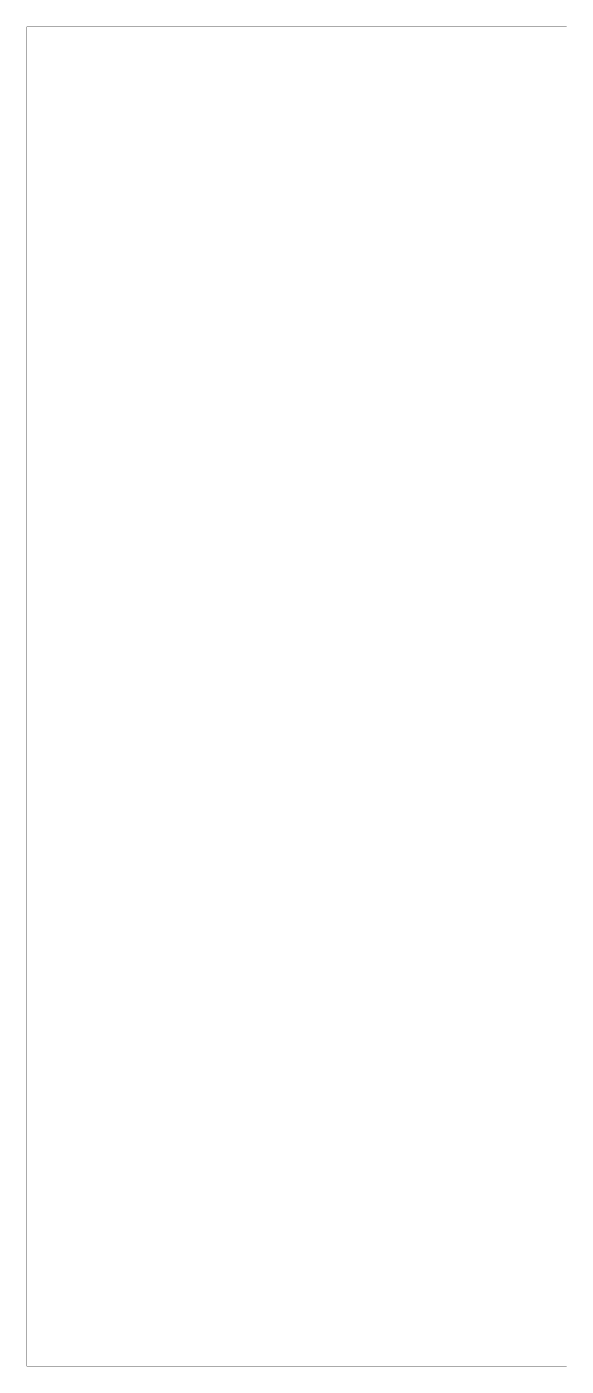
# Model space of a CAD drawing. Header units: metres. Extents: x 0 to 5055, y -5055 to 0.
# Drawn here: x 0 to 2036, y -5055 to 0 of the extents above; entities that cross this region are included whole.
import ezdxf

# ---------------------------------------------------------------- set-up
doc = ezdxf.new("R2010")
doc.units = ezdxf.units.M
doc.layers.add('substrate', color=5, linetype='Continuous')

msp = doc.modelspace()

# ---------------------------------------------------------------- linework, layer by layer
at = {"layer": 'substrate', "const_width": 0.5}
msp.add_lwpolyline([(2037.9, 0), (2028, 0), (2018.1, 0), (2008.2, 0), (1998.3, 0), (1988.4, 0), (1978.5, 0), (1968.6, 0), (1958.7, 0), (1948.8, 0), (1938.9, 0), (1929.1, 0), (1919.2, 0), (1909.3, 0), (1899.4, 0), (1889.5, 0), (1879.6, 0), (1869.7, 0), (1859.8, 0), (1849.9, 0), (1840, 0), (1830.1, 0), (1820.2, 0), (1810.3, 0), (1800.4, 0), (1790.6, 0), (1780.7, 0), (1770.8, 0), (1760.9, 0), (1751, 0), (1741.1, 0), (1731.2, 0), (1721.3, 0), (1711.4, 0), (1701.5, 0), (1691.6, 0), (1681.7, 0), (1671.8, 0), (1662, 0), (1652.1, 0), (1642.2, 0), (1632.3, 0), (1622.4, 0), (1612.5, 0), (1602.6, 0), (1592.7, 0), (1582.8, 0), (1572.9, 0), (1563, 0), (1553.1, 0), (1543.2, 0), (1533.3, 0), (1523.5, 0), (1513.6, 0), (1503.7, 0), (1493.8, 0), (1483.9, 0), (1474, 0), (1464.1, 0), (1454.2, 0), (1444.3, 0), (1434.4, 0), (1424.5, 0), (1414.6, 0), (1404.7, 0), (1394.9, 0), (1385, 0), (1375.1, 0), (1365.2, 0), (1355.3, 0), (1345.4, 0), (1335.5, 0), (1325.6, 0), (1315.7, 0), (1305.8, 0), (1295.9, 0), (1286, 0), (1276.1, 0), (1266.2, 0), (1256.4, 0), (1246.5, 0), (1236.6, 0), (1226.7, 0), (1216.8, 0), (1206.9, 0), (1197, 0), (1187.1, 0), (1177.2, 0), (1167.3, 0), (1157.4, 0), (1147.5, 0), (1137.6, 0), (1127.8, 0), (1117.9, 0), (1108, 0), (1098.1, 0), (1088.2, 0), (1078.3, 0), (1068.4, 0), (1058.5, 0), (1048.6, 0), (1038.7, 0), (1028.8, 0), (1018.9, 0), (1009, 0), (999.2, 0), (989.3, 0), (979.4, 0), (969.5, 0), (959.6, 0), (949.7, 0), (939.8, 0), (929.9, 0), (920, 0), (910.1, 0), (900.2, 0), (890.3, 0), (880.4, 0), (870.5, 0), (860.7, 0), (850.8, 0), (840.9, 0), (831, 0), (821.1, 0), (811.2, 0), (801.3, 0), (791.4, 0), (781.5, 0), (771.6, 0), (761.7, 0), (751.8, 0), (741.9, 0), (732.1, 0), (722.2, 0), (712.3, 0), (702.4, 0), (692.5, 0), (682.6, 0), (672.7, 0), (662.8, 0), (652.9, 0), (643, 0), (633.1, 0), (623.2, 0), (613.3, 0), (603.4, 0), (593.6, 0), (583.7, 0), (573.8, 0), (563.9, 0), (554, 0), (544.1, 0), (534.2, 0), (524.3, 0), (514.4, 0), (504.5, 0), (494.6, 0), (484.7, 0), (474.8, 0), (465, 0), (455.1, 0), (445.2, 0), (435.3, 0), (425.4, 0), (415.5, 0), (405.6, 0), (395.7, 0), (385.8, 0), (375.9, 0), (366, 0), (356.1, 0), (346.2, 0), (336.3, 0), (326.5, 0), (316.6, 0), (306.7, 0), (296.8, 0), (286.9, 0), (277, 0), (267.1, 0), (257.2, 0), (247.3, 0), (237.4, 0), (227.5, 0), (217.6, 0), (207.7, 0), (197.9, 0), (188, 0), (178.1, 0), (168.2, 0), (158.3, 0), (148.4, 0), (138.5, 0), (128.6, 0), (118.7, 0), (108.8, 0), (98.9, 0), (89, 0), (79.1, 0), (69.2, 0), (59.4, 0), (49.5, 0), (39.6, 0), (29.7, 0), (19.8, 0), (9.9, 0), (0, 0), (0, -9.9), (0, -19.8), (0, -29.7), (0, -39.6), (0, -49.5), (0, -59.4), (0, -69.2), (0, -79.1), (0, -89), (0, -98.9), (0, -108.8), (0, -118.7), (0, -128.6), (0, -138.5), (0, -148.4), (0, -158.3), (0, -168.2), (0, -178.1), (0, -188), (0, -197.9), (0, -207.7), (0, -217.6), (0, -227.5), (0, -237.4), (0, -247.3), (0, -257.2), (0, -267.1), (0, -277), (0, -286.9), (0, -296.8), (0, -306.7), (0, -316.6), (0, -326.5), (0, -336.3), (0, -346.2), (0, -356.1), (0, -366), (0, -375.9), (0, -385.8), (0, -395.7), (0, -405.6), (0, -415.5), (0, -425.4), (0, -435.3), (0, -445.2), (0, -455.1), (0, -465), (0, -474.8), (0, -484.7), (0, -494.6), (0, -504.5), (0, -514.4), (0, -524.3), (0, -534.2), (0, -544.1), (0, -554), (0, -563.9), (0, -573.8), (0, -583.7), (0, -593.6), (0, -603.4), (0, -613.3), (0, -623.2), (0, -633.1), (0, -643), (0, -652.9), (0, -662.8), (0, -672.7), (0, -682.6), (0, -692.5), (0, -702.4), (0, -712.3), (0, -722.2), (0, -732.1), (0, -741.9), (0, -751.8), (0, -761.7), (0, -771.6), (0, -781.5), (0, -791.4), (0, -801.3), (0, -811.2), (0, -821.1), (0, -831), (0, -840.9), (0, -850.8), (0, -860.7), (0, -870.5), (0, -880.4), (0, -890.3), (0, -900.2), (0, -910.1), (0, -920), (0, -929.9), (0, -939.8), (0, -949.7), (0, -959.6), (0, -969.5), (0, -979.4), (0, -989.3), (0, -999.2), (0, -1009), (0, -1018.9), (0, -1028.8), (0, -1038.7), (0, -1048.6), (0, -1058.5), (0, -1068.4), (0, -1078.3), (0, -1088.2), (0, -1098.1), (0, -1108), (0, -1117.9), (0, -1127.8), (0, -1137.6), (0, -1147.5), (0, -1157.4), (0, -1167.3), (0, -1177.2), (0, -1187.1), (0, -1197), (0, -1206.9), (0, -1216.8), (0, -1226.7), (0, -1236.6), (0, -1246.5), (0, -1256.4), (0, -1266.2), (0, -1276.1), (0, -1286), (0, -1295.9), (0, -1305.8), (0, -1315.7), (0, -1325.6), (0, -1335.5), (0, -1345.4), (0, -1355.3), (0, -1365.2), (0, -1375.1), (0, -1385), (0, -1394.9), (0, -1404.7), (0, -1414.6), (0, -1424.5), (0, -1434.4), (0, -1444.3), (0, -1454.2), (0, -1464.1), (0, -1474), (0, -1483.9), (0, -1493.8), (0, -1503.7), (0, -1513.6), (0, -1523.5), (0, -1533.3), (0, -1543.2), (0, -1553.1), (0, -1563), (0, -1572.9), (0, -1582.8), (0, -1592.7), (0, -1602.6), (0, -1612.5), (0, -1622.4), (0, -1632.3), (0, -1642.2), (0, -1652.1), (0, -1662), (0, -1671.8), (0, -1681.7), (0, -1691.6), (0, -1701.5), (0, -1711.4), (0, -1721.3), (0, -1731.2), (0, -1741.1), (0, -1751), (0, -1760.9), (0, -1770.8), (0, -1780.7), (0, -1790.6), (0, -1800.4), (0, -1810.3), (0, -1820.2), (0, -1830.1), (0, -1840), (0, -1849.9), (0, -1859.8), (0, -1869.7), (0, -1879.6), (0, -1889.5), (0, -1899.4), (0, -1909.3), (0, -1919.2), (0, -1929.1), (0, -1938.9), (0, -1948.8), (0, -1958.7), (0, -1968.6), (0, -1978.5), (0, -1988.4), (0, -1998.3), (0, -2008.2), (0, -2018.1), (0, -2028), (0, -2037.9), (0, -2047.8), (0, -2057.7), (0, -2067.5), (0, -2077.4), (0, -2087.3), (0, -2097.2), (0, -2107.1), (0, -2117), (0, -2126.9), (0, -2136.8), (0, -2146.7), (0, -2156.6), (0, -2166.5), (0, -2176.4), (0, -2186.3), (0, -2196.2), (0, -2206), (0, -2215.9), (0, -2225.8), (0, -2235.7), (0, -2245.6), (0, -2255.5), (0, -2265.4), (0, -2275.3), (0, -2285.2), (0, -2295.1), (0, -2305), (0, -2314.9), (0, -2324.8), (0, -2334.6), (0, -2344.5), (0, -2354.4), (0, -2364.3), (0, -2374.2), (0, -2384.1), (0, -2394), (0, -2403.9), (0, -2413.8), (0, -2423.7), (0, -2433.6), (0, -2443.5), (0, -2453.4), (0, -2463.3), (0, -2473.1), (0, -2483), (0, -2492.9), (0, -2502.8), (0, -2512.7), (0, -2522.6), (0, -2532.5), (0, -2542.4), (0, -2552.3), (0, -2562.2), (0, -2572.1), (0, -2582), (0, -2591.9), (0, -2601.7), (0, -2611.6), (0, -2621.5), (0, -2631.4), (0, -2641.3), (0, -2651.2), (0, -2661.1), (0, -2671), (0, -2680.9), (0, -2690.8), (0, -2700.7), (0, -2710.6), (0, -2720.5), (0, -2730.4), (0, -2740.2), (0, -2750.1), (0, -2760), (0, -2769.9), (0, -2779.8), (0, -2789.7), (0, -2799.6), (0, -2809.5), (0, -2819.4), (0, -2829.3), (0, -2839.2), (0, -2849.1), (0, -2859), (0, -2868.8), (0, -2878.7), (0, -2888.6), (0, -2898.5), (0, -2908.4), (0, -2918.3), (0, -2928.2), (0, -2938.1), (0, -2948), (0, -2957.9), (0, -2967.8), (0, -2977.7), (0, -2987.6), (0, -2997.5), (0, -3007.3), (0, -3017.2), (0, -3027.1), (0, -3037), (0, -3046.9), (0, -3056.8), (0, -3066.7), (0, -3076.6), (0, -3086.5), (0, -3096.4), (0, -3106.3), (0, -3116.2), (0, -3126.1), (0, -3135.9), (0, -3145.8), (0, -3155.7), (0, -3165.6), (0, -3175.5), (0, -3185.4), (0, -3195.3), (0, -3205.2), (0, -3215.1), (0, -3225), (0, -3234.9), (0, -3244.8), (0, -3254.7), (0, -3264.6), (0, -3274.4), (0, -3284.3), (0, -3294.2), (0, -3304.1), (0, -3314), (0, -3323.9), (0, -3333.8), (0, -3343.7), (0, -3353.6), (0, -3363.5), (0, -3373.4), (0, -3383.3), (0, -3393.2), (0, -3403), (0, -3412.9), (0, -3422.8), (0, -3432.7), (0, -3442.6), (0, -3452.5), (0, -3462.4), (0, -3472.3), (0, -3482.2), (0, -3492.1), (0, -3502), (0, -3511.9), (0, -3521.8), (0, -3531.7), (0, -3541.5), (0, -3551.4), (0, -3561.3), (0, -3571.2), (0, -3581.1), (0, -3591), (0, -3600.9), (0, -3610.8), (0, -3620.7), (0, -3630.6), (0, -3640.5), (0, -3650.4), (0, -3660.3), (0, -3670.1), (0, -3680), (0, -3689.9), (0, -3699.8), (0, -3709.7), (0, -3719.6), (0, -3729.5), (0, -3739.4), (0, -3749.3), (0, -3759.2), (0, -3769.1), (0, -3779), (0, -3788.9), (0, -3798.8), (0, -3808.6), (0, -3818.5), (0, -3828.4), (0, -3838.3), (0, -3848.2), (0, -3858.1), (0, -3868), (0, -3877.9), (0, -3887.8), (0, -3897.7), (0, -3907.6), (0, -3917.5), (0, -3927.4), (0, -3937.2), (0, -3947.1), (0, -3957), (0, -3966.9), (0, -3976.8), (0, -3986.7), (0, -3996.6), (0, -4006.5), (0, -4016.4), (0, -4026.3), (0, -4036.2), (0, -4046.1), (0, -4056), (0, -4065.8), (0, -4075.7), (0, -4085.6), (0, -4095.5), (0, -4105.4), (0, -4115.3), (0, -4125.2), (0, -4135.1), (0, -4145), (0, -4154.9), (0, -4164.8), (0, -4174.7), (0, -4184.6), (0, -4194.5), (0, -4204.3), (0, -4214.2), (0, -4224.1), (0, -4234), (0, -4243.9), (0, -4253.8), (0, -4263.7), (0, -4273.6), (0, -4283.5), (0, -4293.4), (0, -4303.3), (0, -4313.2), (0, -4323.1), (0, -4332.9), (0, -4342.8), (0, -4352.7), (0, -4362.6), (0, -4372.5), (0, -4382.4), (0, -4392.3), (0, -4402.2), (0, -4412.1), (0, -4422), (0, -4431.9), (0, -4441.8), (0, -4451.7), (0, -4461.6), (0, -4471.4), (0, -4481.3), (0, -4491.2), (0, -4501.1), (0, -4511), (0, -4520.9), (0, -4530.8), (0, -4540.7), (0, -4550.6), (0, -4560.5), (0, -4570.4), (0, -4580.3), (0, -4590.2), (0, -4600), (0, -4609.9), (0, -4619.8), (0, -4629.7), (0, -4639.6), (0, -4649.5), (0, -4659.4), (0, -4669.3), (0, -4679.2), (0, -4689.1), (0, -4699), (0, -4708.9), (0, -4718.8), (0, -4728.7), (0, -4738.5), (0, -4748.4), (0, -4758.3), (0, -4768.2), (0, -4778.1), (0, -4788), (0, -4797.9), (0, -4807.8), (0, -4817.7), (0, -4827.6), (0, -4837.5), (0, -4847.4), (0, -4857.3), (0, -4867.1), (0, -4877), (0, -4886.9), (0, -4896.8), (0, -4906.7), (0, -4916.6), (0, -4926.5), (0, -4936.4), (0, -4946.3), (0, -4956.2), (0, -4966.1), (0, -4976), (0, -4985.9), (0, -4995.8), (0, -5005.6), (0, -5015.5), (0, -5025.4), (0, -5035.3), (0, -5045.2), (0, -5055.1), (9.9, -5055.1), (19.8, -5055.1), (29.7, -5055.1), (39.6, -5055.1), (49.5, -5055.1), (59.4, -5055.1), (69.2, -5055.1), (79.1, -5055.1), (89, -5055.1), (98.9, -5055.1), (108.8, -5055.1), (118.7, -5055.1), (128.6, -5055.1), (138.5, -5055.1), (148.4, -5055.1), (158.3, -5055.1), (168.2, -5055.1), (178.1, -5055.1), (188, -5055.1), (197.9, -5055.1), (207.7, -5055.1), (217.6, -5055.1), (227.5, -5055.1), (237.4, -5055.1), (247.3, -5055.1), (257.2, -5055.1), (267.1, -5055.1), (277, -5055.1), (286.9, -5055.1), (296.8, -5055.1), (306.7, -5055.1), (316.6, -5055.1), (326.5, -5055.1), (336.3, -5055.1), (346.2, -5055.1), (356.1, -5055.1), (366, -5055.1), (375.9, -5055.1), (385.8, -5055.1), (395.7, -5055.1), (405.6, -5055.1), (415.5, -5055.1), (425.4, -5055.1), (435.3, -5055.1), (445.2, -5055.1), (455.1, -5055.1), (465, -5055.1), (474.8, -5055.1), (484.7, -5055.1), (494.6, -5055.1), (504.5, -5055.1), (514.4, -5055.1), (524.3, -5055.1), (534.2, -5055.1), (544.1, -5055.1), (554, -5055.1), (563.9, -5055.1), (573.8, -5055.1), (583.7, -5055.1), (593.6, -5055.1), (603.4, -5055.1), (613.3, -5055.1), (623.2, -5055.1), (633.1, -5055.1), (643, -5055.1), (652.9, -5055.1), (662.8, -5055.1), (672.7, -5055.1), (682.6, -5055.1), (692.5, -5055.1), (702.4, -5055.1), (712.3, -5055.1), (722.2, -5055.1), (732.1, -5055.1), (741.9, -5055.1), (751.8, -5055.1), (761.7, -5055.1), (771.6, -5055.1), (781.5, -5055.1), (791.4, -5055.1), (801.3, -5055.1), (811.2, -5055.1), (821.1, -5055.1), (831, -5055.1), (840.9, -5055.1), (850.8, -5055.1), (860.7, -5055.1), (870.5, -5055.1), (880.4, -5055.1), (890.3, -5055.1), (900.2, -5055.1), (910.1, -5055.1), (920, -5055.1), (929.9, -5055.1), (939.8, -5055.1), (949.7, -5055.1), (959.6, -5055.1), (969.5, -5055.1), (979.4, -5055.1), (989.3, -5055.1), (999.2, -5055.1), (1009, -5055.1), (1018.9, -5055.1), (1028.8, -5055.1), (1038.7, -5055.1), (1048.6, -5055.1), (1058.5, -5055.1), (1068.4, -5055.1), (1078.3, -5055.1), (1088.2, -5055.1), (1098.1, -5055.1), (1108, -5055.1), (1117.9, -5055.1), (1127.8, -5055.1), (1137.6, -5055.1), (1147.5, -5055.1), (1157.4, -5055.1), (1167.3, -5055.1), (1177.2, -5055.1), (1187.1, -5055.1), (1197, -5055.1), (1206.9, -5055.1), (1216.8, -5055.1), (1226.7, -5055.1), (1236.6, -5055.1), (1246.5, -5055.1), (1256.4, -5055.1), (1266.2, -5055.1), (1276.1, -5055.1), (1286, -5055.1), (1295.9, -5055.1), (1305.8, -5055.1), (1315.7, -5055.1), (1325.6, -5055.1), (1335.5, -5055.1), (1345.4, -5055.1), (1355.3, -5055.1), (1365.2, -5055.1), (1375.1, -5055.1), (1385, -5055.1), (1394.9, -5055.1), (1404.7, -5055.1), (1414.6, -5055.1), (1424.5, -5055.1), (1434.4, -5055.1), (1444.3, -5055.1), (1454.2, -5055.1), (1464.1, -5055.1), (1474, -5055.1), (1483.9, -5055.1), (1493.8, -5055.1), (1503.7, -5055.1), (1513.6, -5055.1), (1523.5, -5055.1), (1533.3, -5055.1), (1543.2, -5055.1), (1553.1, -5055.1), (1563, -5055.1), (1572.9, -5055.1), (1582.8, -5055.1), (1592.7, -5055.1), (1602.6, -5055.1), (1612.5, -5055.1), (1622.4, -5055.1), (1632.3, -5055.1), (1642.2, -5055.1), (1652.1, -5055.1), (1662, -5055.1), (1671.8, -5055.1), (1681.7, -5055.1), (1691.6, -5055.1), (1701.5, -5055.1), (1711.4, -5055.1), (1721.3, -5055.1), (1731.2, -5055.1), (1741.1, -5055.1), (1751, -5055.1), (1760.9, -5055.1), (1770.8, -5055.1), (1780.7, -5055.1), (1790.6, -5055.1), (1800.4, -5055.1), (1810.3, -5055.1), (1820.2, -5055.1), (1830.1, -5055.1), (1840, -5055.1), (1849.9, -5055.1), (1859.8, -5055.1), (1869.7, -5055.1), (1879.6, -5055.1), (1889.5, -5055.1), (1899.4, -5055.1), (1909.3, -5055.1), (1919.2, -5055.1), (1929.1, -5055.1), (1938.9, -5055.1), (1948.8, -5055.1), (1958.7, -5055.1), (1968.6, -5055.1), (1978.5, -5055.1), (1988.4, -5055.1), (1998.3, -5055.1), (2008.2, -5055.1), (2018.1, -5055.1), (2028, -5055.1), (2037.9, -5055.1)], dxfattribs=at)

doc.saveas('drawing.dxf')
